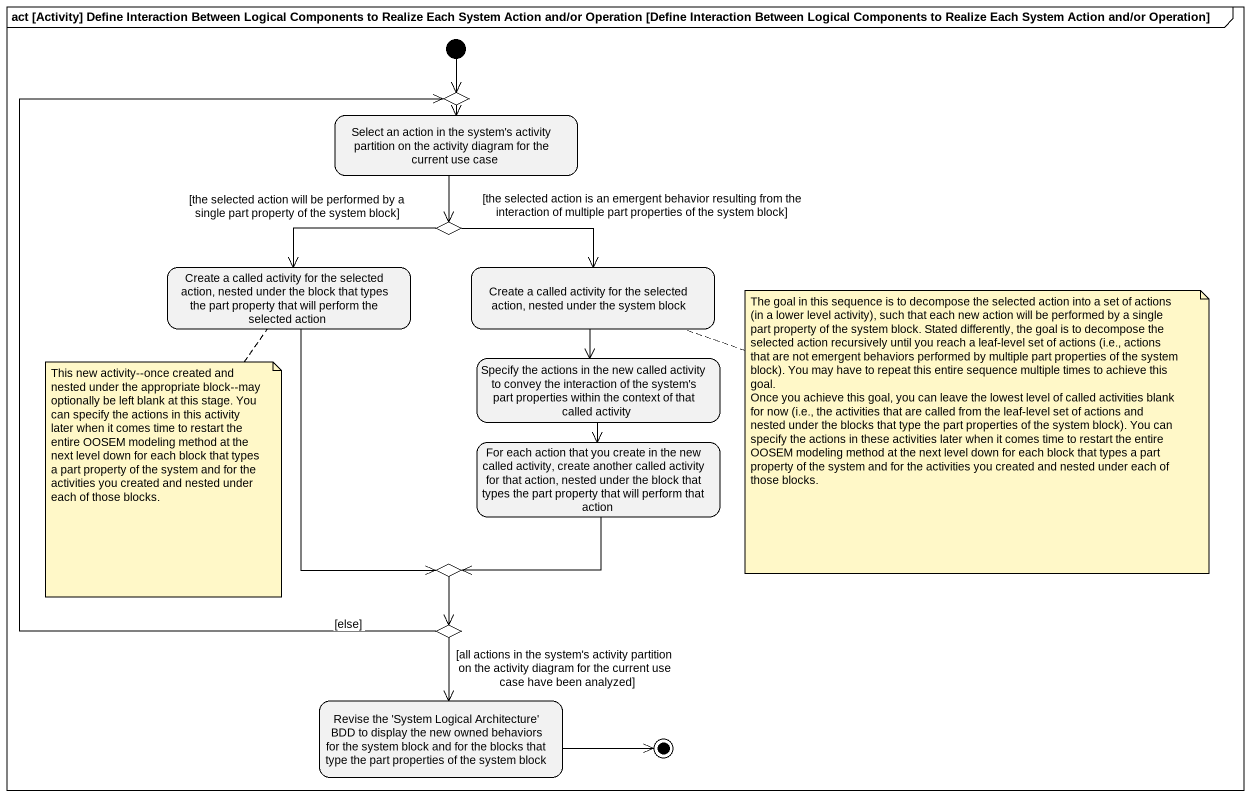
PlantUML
@startuml
mainframe act [Activity] Define Interaction Between Logical Components to Realize Each System Action and/or Operation [Define Interaction Between Logical Components to Realize Each System Action and/or Operation]
hide empty description
state "Select an action in the system's activity partition on the activity diagram for the current use case" as Select_an_action_in_the
state choice1 <<choice>>
state choice2 <<choice>>
state "Create a called activity for the selected action, nested under the block that types the part property that will perform the selected action" as Create_a_called_activity
state "Create a called activity for the selected action, nested under the system block" as Create_a_called_activity_2
state "Specify the actions in the new called activity to convey the interaction of the system's part properties within the context of that called activity" as Specify_the_actions_in_the
state "For each action that you create in the new called activity, create another called activity for that action, nested under the block that types the part property that will perform that action" as For_each_action_that_you
state choice3 <<choice>>
state choice4 <<choice>>
state "Revise the 'System Logical Architecture' BDD to display the new owned behaviors for the system block and for the blocks that type the part properties of the system block" as Revise_the_System_Logical
[*] --> choice1
Select_an_action_in_the --> choice2
choice1 --> Select_an_action_in_the
choice2 -left-> Create_a_called_activity : [the selected action will be performed by a single part property of the system block]
choice2 -right-> Create_a_called_activity_2 : [the selected action is an emergent behavior resulting from the interaction of multiple part properties of the system block]
Create_a_called_activity --> choice3
Create_a_called_activity_2 --> Specify_the_actions_in_the
Specify_the_actions_in_the --> For_each_action_that_you
For_each_action_that_you --> choice3
choice3 --> choice4
choice4 -up-> choice1 : [else]
choice4 --> Revise_the_System_Logical : [all actions in the system's activity partition on the activity diagram for the current use case have been analyzed]
Revise_the_System_Logical -right-> [*]
note right of Create_a_called_activity_2
  The goal in this sequence is to decompose the selected action into a set of actions (in a lower level activity), such that each new action will be performed by a single part property of the system block. Stated differently, the goal is to decompose the selected action recursively until you reach a leaf-level set of actions (i.e., actions that are not emergent behaviors performed by multiple part properties of the system block). You may have to repeat this entire sequence multiple times to achieve this goal.
  Once you achieve this goal, you can leave the lowest level of called activities blank for now (i.e., the activities that are called from the leaf-level set of actions and nested under the blocks that type the part properties of the system block). You can specify the actions in these activities later when it comes time to restart the entire OOSEM modeling method at the next level down for each block that types a part property of the system and for the activities you created and nested under each of those blocks.
end note
note bottom of Create_a_called_activity : This new activity~--once created and nested under the appropriate block~--may optionally be left blank at this stage. You can specify the actions in this activity later when it comes time to restart the entire OOSEM modeling method at the next level down for each block that types a part property of the system and for the activities you created and nested under each of those blocks.
@enduml
